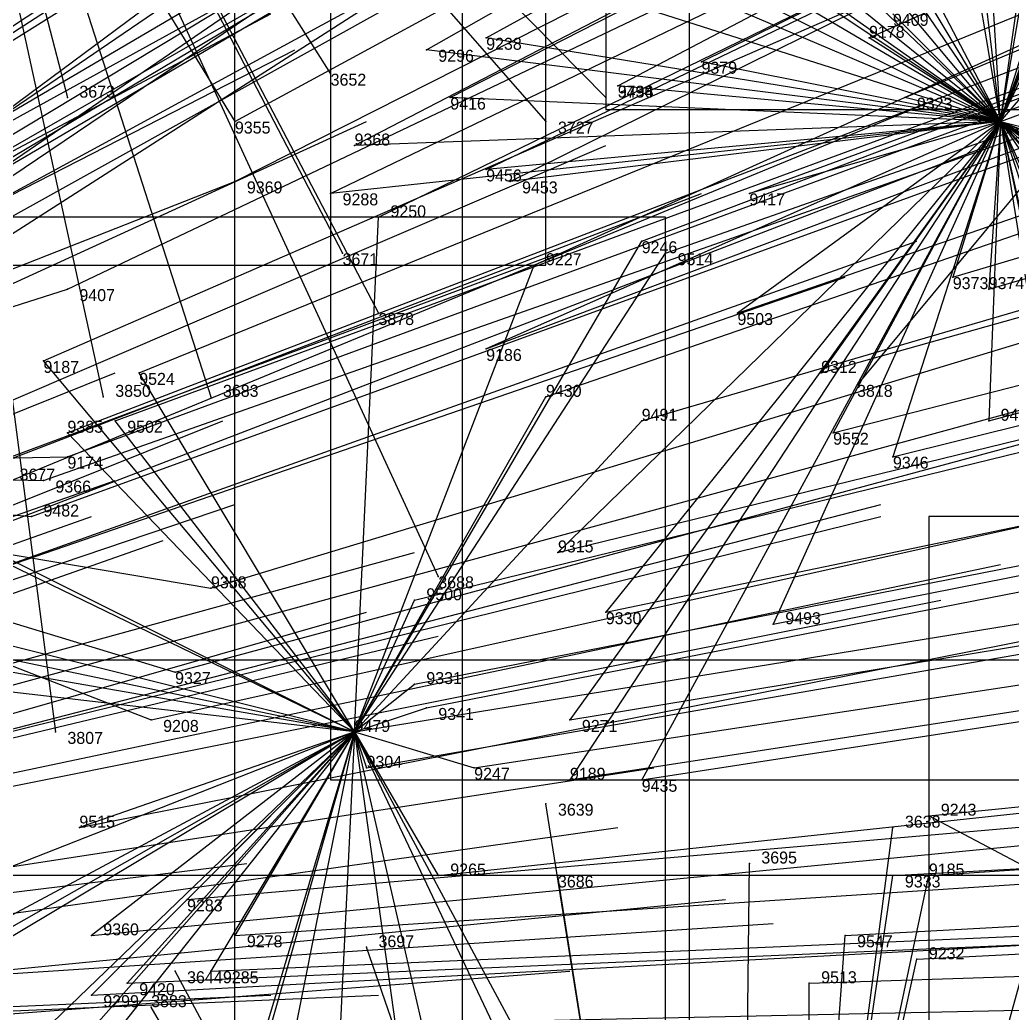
# Model space of a CAD drawing. Extents: x -0.5 to 0.59, y -0.5 to 0.59.
# Drawn here: x 0.124 to 0.207, y 0.0045 to 0.0875 of the extents above; entities that cross this region are included whole.
import ezdxf

# ---------------------------------------------------------------- set-up
doc = ezdxf.new("R2010")
doc.units = 0
for name, color, linetype in [('Clients', 3, 'CONTINUOUS'), ('Facilities', 3, 'CONTINUOUS'), ('Facilities_lines', 3, 'CONTINUOUS'), ('Min_max_boxes', 1, 'CONTINUOUS'), ('Normals', 1, 'CONTINUOUS'), ('Source_points', 5, 'CONTINUOUS'), ('Text', 3, 'CONTINUOUS')]:
    doc.layers.add(name, color=color, linetype=linetype)

msp = doc.modelspace()

# ---------------------------------------------------------------- linework, layer by layer
at = {"layer": 'Clients', "color": 5}
for p in [(0.163, 0.086, -0.461), (0.195, 0.086, -0.533), (0.158, 0.085, -0.449), (0.181, 0.084, -0.498), (0.15, 0.083, -1.25), (0.174, 0.082, -0.48), (0.128, 0.081, -1.25), (0.16, 0.081, -0.448), (0.173, 0.081, -1.25), (0.198, 0.081, -0.535), (0.142, 0.079, -0.405), (0.168, 0.079, -1.25), (0.152, 0.077, -0.426), (0.163, 0.075, -0.447), (0.142, 0.074, -0.4), (0.165, 0.074, -0.453), (0.15, 0.073, -0.417), (0.185, 0.073, -0.497), (0.154, 0.071, -0.424), (0.176, 0.069, -0.472), (0.151, 0.068, -1.25), (0.178, 0.068, -0.477), (0.167, 0.067, -0.451), (0.202, 0.066, -0.531), (0.128, 0.065, -0.359), (0.205, 0.065, -0.537), (0.154, 0.063, -1.25), (0.184, 0.063, -0.485), (0.163, 0.06, -0.433), (0.126, 0.059, -0.346), (0.134, 0.058, -0.364), (0.191, 0.058, -0.498), (0.194, 0.057, -1.25), (0.131, 0.056, -1.25), (0.14, 0.056, -1.25), (0.168, 0.056, -0.442), (0.132, 0.054, -0.356), (0.176, 0.054, -0.461), (0.205, 0.054, -0.531), (0.128, 0.053, -0.346), (0.192, 0.053, -0.498), (0.128, 0.051, -0.343), (0.197, 0.051, -0.507), (0.126, 0.049, -0.338), (0.125, 0.046, -0.334), (0.169, 0.043, -0.436), (0.159, 0.041, -1.25), (0.14, 0.04, -0.363), (0.157, 0.039, -0.405), (0.173, 0.038, -0.443), (0.187, 0.037, -0.477), (0.137, 0.033, -0.351), (0.157, 0.032, -0.401), (0.158, 0.03, -0.403), (0.135, 0.029, -0.345), (0.17, 0.029, -0.431), (0.127, 0.028, -1.25), (0.153, 0.025, -0.388), (0.162, 0.025, -0.408), (0.17, 0.024, -0.428), (0.176, 0.024, -0.443), (0.168, 0.022, -1.25), (0.2, 0.021, -0.503), (0.129, 0.02, -0.326), (0.197, 0.02, -1.25), (0.185, 0.017, -1.25), (0.159, 0.016, -0.4), (0.169, 0.016, -1.25), (0.197, 0.016, -0.495), (0.2, 0.016, -0.5), (0.138, 0.014, -0.347), (0.13, 0.011, -0.326), (0.142, 0.011, -0.357), (0.193, 0.011, -0.483), (0.153, 0.01, -1.25), (0.199, 0.009, -0.499), (0.137, 0.008, -1.25), (0.14, 0.008, -0.351), (0.133, 0.007, -0.334), (0.19, 0.007, -0.476), (0.13, 0.006, -0.326), (0.135, 0.005, -1.25)]:
    msp.add_point(p, dxfattribs=at)
at = {"layer": 'Facilities', "color": 3}
for p in [(0.206, 0.079, -0.552), (0.152, 0.028, -0.386)]:
    msp.add_point(p, dxfattribs=at)
at = {"layer": 'Facilities_lines', "color": 3}
for p, q in [((0.112, 0.143, -1.25), (0.15, 0.083, -1.25)), ((0.112, 0.143, -1.25), (0.151, 0.068, -1.25)), ((0.112, 0.143, -1.25), (0.128, 0.081, -1.25)), ((0.112, 0.143, -1.25), (0.14, 0.056, -1.25)), ((0.112, 0.143, -1.25), (0.159, 0.041, -1.25)), ((0.112, 0.143, -1.25), (0.168, 0.079, -1.25)), ((0.112, 0.143, -1.25), (0.173, 0.081, -1.25)), ((0.112, 0.143, -1.25), (0.127, 0.028, -1.25)), ((0.112, 0.143, -1.25), (0.131, 0.056, -1.25)), ((0.112, 0.143, -1.25), (0.154, 0.063, -1.25)), ((0.206, 0.079, -0.552), (0.23, 0.136, -0.668)), ((0.258, 0.134, -1.25), (0.194, 0.057, -1.25)), ((0.206, 0.079, -0.552), (0.226, 0.13, -0.65)), ((0.206, 0.079, -0.552), (0.213, 0.129, -0.623)), ((0.206, 0.079, -0.552), (0.224, 0.129, -0.647)), ((0.206, 0.079, -0.552), (0.221, 0.127, -0.637)), ((0.206, 0.079, -0.552), (0.224, 0.127, -0.644)), ((0.206, 0.079, -0.552), (0.198, 0.126, -0.588)), ((0.12, 0.115, -0.415), (0.142, 0.079, -0.405)), ((0.206, 0.079, -0.552), (0.212, 0.114, -0.601)), ((0.206, 0.079, -0.552), (0.202, 0.112, -0.578)), ((0.206, 0.079, -0.552), (0.204, 0.111, -0.58)), ((0.206, 0.079, -0.552), (0.18, 0.11, -0.528)), ((0.206, 0.079, -0.552), (0.188, 0.109, -0.544)), ((0.206, 0.079, -0.552), (0.216, 0.105, -0.602)), ((0.206, 0.079, -0.552), (0.175, 0.104, -0.509)), ((0.206, 0.079, -0.552), (0.191, 0.101, -0.54)), ((0.206, 0.079, -0.552), (0.195, 0.1, -0.549)), ((0.206, 0.079, -0.552), (0.179, 0.098, -0.51)), ((0.206, 0.079, -0.552), (0.186, 0.098, -0.526)), ((0.206, 0.079, -0.552), (0.215, 0.098, -0.591)), ((0.206, 0.079, -0.552), (0.17, 0.097, -0.488)), ((0.206, 0.079, -0.552), (0.166, 0.096, -0.48)), ((0.206, 0.079, -0.552), (0.182, 0.095, -0.512)), ((0.206, 0.079, -0.552), (0.162, 0.093, -0.466)), ((0.206, 0.079, -0.552), (0.217, 0.092, -0.59)), ((0.206, 0.079, -0.552), (0.189, 0.089, -0.523)), ((0.206, 0.079, -0.552), (0.197, 0.088, -0.539)), ((0.206, 0.079, -0.552), (0.163, 0.086, -0.461)), ((0.206, 0.079, -0.552), (0.195, 0.086, -0.533)), ((0.206, 0.079, -0.552), (0.158, 0.085, -0.449)), ((0.206, 0.079, -0.552), (0.181, 0.084, -0.498)), ((0.206, 0.079, -0.552), (0.174, 0.082, -0.48)), ((0.206, 0.079, -0.552), (0.16, 0.081, -0.448)), ((0.206, 0.079, -0.552), (0.198, 0.081, -0.535)), ((0.206, 0.079, -0.552), (0.15, 0.073, -0.417)), ((0.206, 0.079, -0.552), (0.152, 0.077, -0.426)), ((0.206, 0.079, -0.552), (0.163, 0.06, -0.433)), ((0.206, 0.079, -0.552), (0.163, 0.075, -0.447)), ((0.206, 0.079, -0.552), (0.165, 0.074, -0.453)), ((0.206, 0.079, -0.552), (0.169, 0.043, -0.436)), ((0.206, 0.079, -0.552), (0.17, 0.024, -0.428)), ((0.206, 0.079, -0.552), (0.17, 0.029, -0.431)), ((0.206, 0.079, -0.552), (0.173, 0.038, -0.443)), ((0.206, 0.079, -0.552), (0.176, 0.024, -0.443)), ((0.206, 0.079, -0.552), (0.184, 0.063, -0.485)), ((0.206, 0.079, -0.552), (0.185, 0.073, -0.497)), ((0.206, 0.079, -0.552), (0.187, 0.037, -0.477)), ((0.206, 0.079, -0.552), (0.191, 0.058, -0.498)), ((0.206, 0.079, -0.552), (0.192, 0.053, -0.498)), ((0.206, 0.079, -0.552), (0.197, 0.051, -0.507)), ((0.206, 0.079, -0.552), (0.202, 0.066, -0.531)), ((0.206, 0.079, -0.552), (0.205, 0.065, -0.537)), ((0.206, 0.079, -0.552), (0.205, 0.054, -0.531)), ((0.206, 0.079, -0.552), (0.252, 0.049, -0.641)), ((0.206, 0.079, -0.552), (0.222, 0.038, -0.563)), ((0.206, 0.079, -0.552), (0.22, 0.036, -0.558)), ((0.206, 0.079, -0.552), (0.234, 0.047, -0.598)), ((0.206, 0.079, -0.552), (0.214, 0.041, -0.545)), ((0.206, 0.079, -0.552), (0.214, 0.074, -0.567)), ((0.206, 0.079, -0.552), (0.21, 0.076, -0.559)), ((0.206, 0.079, -0.552), (0.21, 0.078, -0.561)), ((0.206, 0.079, -0.552), (0.215, 0.059, -0.557)), ((0.206, 0.079, -0.552), (0.209, 0.06, -0.545)), ((0.206, 0.079, -0.552), (0.259, 0.057, -0.663)), ((0.206, 0.079, -0.552), (0.235, 0.068, -0.611)), ((0.206, 0.079, -0.552), (0.237, 0.05, -0.606)), ((0.206, 0.079, -0.552), (0.234, 0.064, -0.606)), ((0.206, 0.079, -0.552), (0.224, 0.069, -0.586)), ((0.206, 0.079, -0.552), (0.227, 0.071, -0.594)), ((0.206, 0.079, -0.552), (0.208, 0.07, -0.55)), ((0.206, 0.079, -0.552), (0.234, 0.045, -0.596)), ((0.206, 0.079, -0.552), (0.225, 0.051, -0.577)), ((0.081, 0.05, -0.238), (0.142, 0.074, -0.4)), ((0.152, 0.028, -0.386), (0.154, 0.071, -0.424)), ((0.152, 0.028, -0.386), (0.176, 0.069, -0.472)), ((0.152, 0.028, -0.386), (0.178, 0.068, -0.477)), ((0.152, 0.028, -0.386), (0.167, 0.067, -0.451)), ((0.081, 0.05, -0.238), (0.128, 0.065, -0.359)), ((0.152, 0.028, -0.386), (0.126, 0.059, -0.346)), ((0.152, 0.028, -0.386), (0.134, 0.058, -0.364)), ((0.152, 0.028, -0.386), (0.168, 0.056, -0.442)), ((0.152, 0.028, -0.386), (0.132, 0.054, -0.356)), ((0.152, 0.028, -0.386), (0.176, 0.054, -0.461)), ((0.152, 0.028, -0.386), (0.128, 0.053, -0.346)), ((0.081, 0.05, -0.238), (0.128, 0.051, -0.343)), ((0.081, 0.05, -0.238), (0.135, 0.029, -0.345)), ((0.081, 0.05, -0.238), (0.137, 0.033, -0.351)), ((0.081, 0.05, -0.238), (0.14, 0.04, -0.363)), ((0.081, 0.05, -0.238), (0.126, 0.049, -0.338)), ((0.081, 0.05, -0.238), (0.125, 0.046, -0.334)), ((0.152, 0.028, -0.386), (0.116, 0.046, -0.311)), ((0.152, 0.028, -0.386), (0.119, 0.044, -0.318)), ((0.152, 0.028, -0.386), (0.095, 0.04, -0.258)), ((0.152, 0.028, -0.386), (0.157, 0.039, -0.405)), ((0.152, 0.028, -0.386), (0.112, 0.038, -0.295)), ((0.152, 0.028, -0.386), (0.083, 0.036, -0.226)), ((0.152, 0.028, -0.386), (0.106, 0.036, -0.28)), ((0.184, -0.079, -1.25), (0.215, 0.034, -1.25)), ((0.152, 0.028, -0.386), (0.157, 0.032, -0.401)), ((0.152, 0.028, -0.386), (0.158, 0.03, -0.403)), ((0.152, 0.028, -0.386), (0.094, -0.005, -0.235)), ((0.152, 0.028, -0.386), (0.094, -0.003, -0.235)), ((0.152, 0.028, -0.386), (0.095, -0.006, -0.238)), ((0.152, 0.028, -0.386), (0.096, 0.006, -0.239)), ((0.152, 0.028, -0.386), (0.114, -0.015, -0.288)), ((0.152, 0.028, -0.386), (0.125, -0.006, -0.312)), ((0.152, 0.028, -0.386), (0.126, 0.003, -0.316)), ((0.152, 0.028, -0.386), (0.129, 0.02, -0.326)), ((0.152, 0.028, -0.386), (0.13, 0.006, -0.326)), ((0.152, 0.028, -0.386), (0.13, 0.011, -0.326)), ((0.152, 0.028, -0.386), (0.133, 0.007, -0.334)), ((0.152, 0.028, -0.386), (0.138, 0.014, -0.347)), ((0.152, 0.028, -0.386), (0.14, -0.012, -0.35)), ((0.152, 0.028, -0.386), (0.14, 0.008, -0.351)), ((0.152, 0.028, -0.386), (0.142, 0.011, -0.357)), ((0.152, 0.028, -0.386), (0.144, 0, -0.36)), ((0.152, 0.028, -0.386), (0.145, -0.007, -0.362)), ((0.152, 0.028, -0.386), (0.15, -0.013, -0.376)), ((0.152, 0.028, -0.386), (0.166, 0.002, -0.414)), ((0.152, 0.028, -0.386), (0.17, -0.01, -0.425)), ((0.152, 0.028, -0.386), (0.157, -0.008, -0.393)), ((0.152, 0.028, -0.386), (0.161, -0.011, -0.402)), ((0.152, 0.028, -0.386), (0.159, 0.016, -0.4)), ((0.152, 0.028, -0.386), (0.153, 0.025, -0.388)), ((0.152, 0.028, -0.386), (0.162, 0.025, -0.408)), ((0.184, -0.079, -1.25), (0.168, 0.022, -1.25)), ((0.247, -0.004, -0.617), (0.2, 0.021, -0.503)), ((0.184, -0.079, -1.25), (0.197, 0.02, -1.25)), ((0.184, -0.079, -1.25), (0.185, 0.017, -1.25)), ((0.184, -0.079, -1.25), (0.169, 0.016, -1.25)), ((0.19, -0.031, -0.482), (0.2, 0.016, -0.5)), ((0.19, -0.031, -0.482), (0.197, 0.016, -0.495)), ((0.19, -0.031, -0.482), (0.193, 0.011, -0.483)), ((0.184, -0.079, -1.25), (0.153, 0.01, -1.25)), ((0.19, -0.031, -0.482), (0.199, 0.009, -0.499)), ((0.184, -0.079, -1.25), (0.137, 0.008, -1.25)), ((0.19, -0.031, -0.482), (0.19, 0.007, -0.476)), ((0.184, -0.079, -1.25), (0.135, 0.005, -1.25))]:
    msp.add_line(p, q, dxfattribs=at)
at = {"layer": 'Min_max_boxes', "color": 1}
for p, q in [((0.161, 0.309, -1.25), (0.161, -0.016, -1.25)), ((0.161, 0.309, -1.25), (0.161, -0.016, -1.25)), ((0.18, -0.004, -1.25), (0.18, 0.275, -1.25)), ((0.18, -0.004, -1.25), (0.18, 0.275, -1.25)), ((0.173, 0.181, -0.82), (0.173, 0.08, -0.82)), ((0.173, 0.181, -0.549), (0.173, 0.08, -0.549)), ((0.168, 0.067, -0.56), (0.168, 0.161, -0.56)), ((0.168, 0.067, -0.264), (0.168, 0.161, -0.264)), ((0.15, 0.136, -0.668), (0.15, 0.024, -0.668)), ((0.15, 0.136, -0.417), (0.15, 0.024, -0.417)), ((0.142, 0.001, -0.4), (0.142, 0.1, -0.4)), ((0.142, 0.001, -0.107), (0.142, 0.1, -0.107)), ((0.173, 0.08, -0.82), (0.296, 0.08, -0.82)), ((0.173, 0.08, -0.549), (0.296, 0.08, -0.549)), ((0.173, 0.08, -0.82), (0.173, 0.08, -0.549)), ((0.178, 0.071, -0.477), (0.083, 0.071, -0.477)), ((0.178, 0.071, -0.226), (0.083, 0.071, -0.226)), ((0.178, -0.015, -0.477), (0.178, 0.071, -0.477)), ((0.178, -0.015, -0.226), (0.178, 0.071, -0.226)), ((0.178, 0.071, -0.477), (0.178, 0.071, -0.226)), ((0.049, 0.067, -0.56), (0.168, 0.067, -0.56)), ((0.049, 0.067, -0.264), (0.168, 0.067, -0.264)), ((0.168, 0.067, -0.56), (0.168, 0.067, -0.264)), ((0.314, 0.046, -0.786), (0.2, 0.046, -0.786)), ((0.2, 0.046, -0.786), (0.2, -0.053, -0.786)), ((0.314, 0.046, -0.503), (0.2, 0.046, -0.503)), ((0.2, 0.046, -0.503), (0.2, -0.053, -0.503)), ((0.2, 0.046, -0.786), (0.2, 0.046, -0.503)), ((0.304, 0.034, -1.25), (0.067, 0.034, -1.25)), ((0.304, 0.034, -1.25), (0.067, 0.034, -1.25)), ((0.15, 0.024, -0.668), (0.259, 0.024, -0.668)), ((0.15, 0.024, -0.417), (0.259, 0.024, -0.417)), ((0.15, 0.024, -0.668), (0.15, 0.024, -0.417)), ((0.254, 0.016, -0.635), (0.119, 0.016, -0.635)), ((0.254, 0.016, -0.312), (0.119, 0.016, -0.312))]:
    msp.add_line(p, q, dxfattribs=at)
at = {"layer": 'Normals', "color": 1}
for p, q in [((0.119, 0.077, -0.354), (0.193, 0.132, -0.315)), ((0.158, 0.085, -0.449), (0.239, 0.131, -0.412)), ((0.163, 0.086, -0.461), (0.244, 0.131, -0.424)), ((0.116, 0.075, -0.344), (0.192, 0.127, -0.308)), ((0.174, 0.082, -0.48), (0.256, 0.125, -0.443)), ((0.181, 0.084, -0.498), (0.264, 0.125, -0.461)), ((0.118, 0.072, -0.346), (0.194, 0.124, -0.308)), ((0.195, 0.086, -0.533), (0.28, 0.124, -0.496)), ((0.142, 0.079, -0.405), (0.223, 0.123, -0.368)), ((0.16, 0.081, -0.448), (0.242, 0.123, -0.41)), ((0.152, 0.077, -0.426), (0.233, 0.119, -0.386)), ((0.198, 0.081, -0.535), (0.284, 0.117, -0.498)), ((0.142, 0.074, -0.4), (0.225, 0.116, -0.364)), ((0.163, 0.075, -0.447), (0.246, 0.115, -0.408)), ((0.165, 0.074, -0.453), (0.248, 0.115, -0.414)), ((0.108, 0.068, -0.318), (0.188, 0.114, -0.28)), ((0.109, 0.067, -0.32), (0.189, 0.114, -0.282)), ((0.15, 0.073, -0.417), (0.233, 0.113, -0.379)), ((0.116, 0.067, -0.334), (0.197, 0.112, -0.297)), ((0.206, 0.079, -0.552), (0.293, 0.112, -0.515)), ((0.154, 0.071, -0.424), (0.236, 0.111, -0.384)), ((0.099, 0.058, -0.286), (0.176, 0.11, -0.249)), ((0.076, 0.056, -0.236), (0.154, 0.105, -0.198)), ((0.128, 0.065, -0.359), (0.212, 0.105, -0.322)), ((0.167, 0.067, -0.451), (0.251, 0.105, -0.412)), ((0.185, 0.073, -0.497), (0.272, 0.105, -0.459)), ((0.099, 0.054, -0.282), (0.177, 0.104, -0.245)), ((0.087, 0.056, -0.258), (0.165, 0.103, -0.218)), ((0.088, 0.055, -0.26), (0.167, 0.102, -0.22)), ((0.176, 0.069, -0.472), (0.263, 0.102, -0.435)), ((0.076, 0.052, -0.23), (0.156, 0.099, -0.192)), ((0.178, 0.068, -0.477), (0.266, 0.099, -0.44)), ((0.126, 0.059, -0.346), (0.211, 0.096, -0.31)), ((0.057, 0.043, -0.179), (0.134, 0.094, -0.14)), ((0.081, 0.05, -0.238), (0.162, 0.094, -0.199)), ((0.134, 0.058, -0.364), (0.22, 0.093, -0.328)), ((0.184, 0.063, -0.485), (0.271, 0.093, -0.448)), ((0.055, 0.042, -0.173), (0.132, 0.092, -0.134)), ((0.163, 0.06, -0.433), (0.248, 0.092, -0.393)), ((0.202, 0.066, -0.531), (0.29, 0.092, -0.493)), ((0.065, 0.047, -0.2), (0.145, 0.091, -0.16)), ((0.205, 0.065, -0.537), (0.294, 0.091, -0.5)), ((0.064, 0.045, -0.196), (0.145, 0.088, -0.156)), ((0.128, 0.053, -0.346), (0.214, 0.086, -0.309)), ((0.132, 0.054, -0.356), (0.219, 0.086, -0.319)), ((0.168, 0.056, -0.442), (0.255, 0.086, -0.404)), ((0.065, 0.043, -0.196), (0.147, 0.085, -0.156)), ((0.128, 0.051, -0.343), (0.215, 0.083, -0.306)), ((0.15, 0.083, -1.25), (0.15, 0.083, -1.15)), ((0.191, 0.058, -0.498), (0.28, 0.083, -0.461)), ((0.116, 0.046, -0.311), (0.201, 0.081, -0.273)), ((0.128, 0.081, -1.25), (0.128, 0.081, -1.15)), ((0.173, 0.081, -1.25), (0.173, 0.081, -1.15)), ((0.126, 0.049, -0.338), (0.214, 0.08, -0.302)), ((0.176, 0.054, -0.461), (0.265, 0.08, -0.424)), ((0.07, 0.041, -0.202), (0.153, 0.079, -0.162)), ((0.168, 0.079, -1.25), (0.168, 0.079, -1.15)), ((0.125, 0.046, -0.334), (0.213, 0.078, -0.299)), ((0.205, 0.054, -0.531), (0.295, 0.078, -0.493)), ((0.089, 0.041, -0.245), (0.173, 0.077, -0.204)), ((0.119, 0.044, -0.318), (0.205, 0.077, -0.279)), ((0.192, 0.053, -0.498), (0.282, 0.076, -0.46)), ((0.095, 0.04, -0.258), (0.181, 0.073, -0.218)), ((0.197, 0.051, -0.507), (0.286, 0.073, -0.469)), ((0.112, 0.038, -0.295), (0.199, 0.069, -0.256)), ((0.083, 0.036, -0.226), (0.169, 0.068, -0.186)), ((0.151, 0.068, -1.25), (0.151, 0.068, -1.15)), ((0.14, 0.04, -0.363), (0.229, 0.067, -0.326)), ((0.106, 0.036, -0.28), (0.193, 0.066, -0.24)), ((0.169, 0.043, -0.436), (0.259, 0.065, -0.398)), ((0.154, 0.063, -1.25), (0.154, 0.063, -1.15)), ((0.157, 0.039, -0.405), (0.247, 0.061, -0.368)), ((0.047, 0.024, -0.132), (0.132, 0.058, -0.092)), ((0.137, 0.033, -0.351), (0.226, 0.057, -0.314)), ((0.173, 0.038, -0.443), (0.264, 0.057, -0.406)), ((0.194, 0.057, -1.25), (0.194, 0.057, -1.15)), ((0.131, 0.056, -1.25), (0.131, 0.056, -1.15)), ((0.14, 0.056, -1.25), (0.14, 0.056, -1.15)), ((0.12, 0.031, -0.309), (0.208, 0.055, -0.269)), ((0.187, 0.037, -0.477), (0.278, 0.055, -0.439)), ((0.056, 0.02, -0.148), (0.141, 0.054, -0.109)), ((0.157, 0.032, -0.401), (0.249, 0.05, -0.366)), ((0.046, 0.019, -0.125), (0.132, 0.049, -0.083)), ((0.135, 0.029, -0.345), (0.225, 0.049, -0.307)), ((0.158, 0.03, -0.403), (0.25, 0.048, -0.367)), ((0.056, 0.018, -0.146), (0.142, 0.047, -0.104)), ((0.107, 0.024, -0.273), (0.196, 0.047, -0.234)), ((0.045, 0.016, -0.12), (0.13, 0.046, -0.077)), ((0.107, 0.024, -0.274), (0.196, 0.046, -0.235)), ((0.051, 0.014, -0.131), (0.136, 0.044, -0.088)), ((0.17, 0.029, -0.431), (0.261, 0.044, -0.393)), ((0.066, 0.018, -0.171), (0.157, 0.043, -0.137)), ((0.152, 0.028, -0.386), (0.244, 0.043, -0.35)), ((0.116, 0.023, -0.296), (0.206, 0.042, -0.255)), ((0.153, 0.025, -0.388), (0.245, 0.041, -0.351)), ((0.159, 0.041, -1.25), (0.159, 0.041, -1.15)), ((0.111, 0.021, -0.282), (0.201, 0.039, -0.243)), ((0.162, 0.025, -0.408), (0.254, 0.039, -0.373)), ((0.062, 0.012, -0.158), (0.153, 0.038, -0.124)), ((0.129, 0.02, -0.326), (0.22, 0.038, -0.289)), ((0.17, 0.024, -0.428), (0.261, 0.038, -0.39)), ((0.176, 0.024, -0.443), (0.267, 0.038, -0.405)), ((0.067, 0.014, -0.172), (0.159, 0.036, -0.138)), ((0.2, 0.021, -0.503), (0.292, 0.03, -0.465)), ((0.127, 0.028, -1.25), (0.127, 0.028, -1.15)), ((0.159, 0.016, -0.4), (0.252, 0.026, -0.364)), ((0.086, 0.011, -0.217), (0.177, 0.025, -0.178)), ((0.138, 0.014, -0.347), (0.23, 0.022, -0.308)), ((0.168, 0.022, -1.25), (0.168, 0.022, -1.15)), ((0.2, 0.016, -0.5), (0.292, 0.022, -0.463)), ((0.197, 0.016, -0.495), (0.29, 0.021, -0.459)), ((0.082, 0.007, -0.206), (0.174, 0.02, -0.168)), ((0.13, 0.011, -0.326), (0.223, 0.02, -0.29)), ((0.197, 0.02, -1.25), (0.197, 0.02, -1.15)), ((0.053, 0.006, -0.133), (0.143, 0.017, -0.091)), ((0.142, 0.011, -0.357), (0.234, 0.017, -0.317)), ((0.185, 0.017, -1.25), (0.185, 0.017, -1.15)), ((0.169, 0.016, -1.25), (0.169, 0.016, -1.15)), ((0.193, 0.011, -0.483), (0.286, 0.016, -0.446)), ((0.091, 0.005, -0.228), (0.183, 0.014, -0.19)), ((0.199, 0.009, -0.499), (0.293, 0.014, -0.463)), ((0.096, 0.006, -0.239), (0.187, 0.012, -0.2)), ((0.14, 0.008, -0.351), (0.232, 0.012, -0.312)), ((0.13, 0.006, -0.326), (0.223, 0.011, -0.288)), ((0.133, 0.007, -0.334), (0.226, 0.011, -0.296)), ((0.153, 0.01, -1.25), (0.153, 0.01, -1.15)), ((0.19, 0.007, -0.476), (0.283, 0.01, -0.438)), ((0.078, 0.001, -0.194), (0.17, 0.008, -0.156)), ((0.137, 0.008, -1.25), (0.137, 0.008, -1.15)), ((0.054, 0.002, -0.134), (0.145, 0.006, -0.093)), ((0.061, 0.002, -0.152), (0.154, 0.006, -0.115)), ((0.126, 0.003, -0.316), (0.219, 0.005, -0.277)), ((0.135, 0.005, -1.25), (0.135, 0.005, -1.15))]:
    msp.add_line(p, q, dxfattribs=at)
at = {"layer": 'Source_points', "color": 5}
for p in [(0.163, 0.086, -0.461), (0.195, 0.086, -0.533), (0.158, 0.085, -0.449), (0.181, 0.084, -0.498), (0.15, 0.083, -1.25), (0.174, 0.082, -0.48), (0.128, 0.081, -1.25), (0.16, 0.081, -0.448), (0.173, 0.081, -1.25), (0.198, 0.081, -0.535), (0.142, 0.079, -0.405), (0.168, 0.079, -1.25), (0.206, 0.079, -0.552), (0.152, 0.077, -0.426), (0.163, 0.075, -0.447), (0.142, 0.074, -0.4), (0.165, 0.074, -0.453), (0.15, 0.073, -0.417), (0.185, 0.073, -0.497), (0.154, 0.071, -0.424), (0.176, 0.069, -0.472), (0.151, 0.068, -1.25), (0.178, 0.068, -0.477), (0.167, 0.067, -0.451), (0.202, 0.066, -0.531), (0.128, 0.065, -0.359), (0.205, 0.065, -0.537), (0.154, 0.063, -1.25), (0.184, 0.063, -0.485), (0.163, 0.06, -0.433), (0.126, 0.059, -0.346), (0.134, 0.058, -0.364), (0.191, 0.058, -0.498), (0.194, 0.057, -1.25), (0.131, 0.056, -1.25), (0.14, 0.056, -1.25), (0.168, 0.056, -0.442), (0.132, 0.054, -0.356), (0.176, 0.054, -0.461), (0.205, 0.054, -0.531), (0.128, 0.053, -0.346), (0.192, 0.053, -0.498), (0.128, 0.051, -0.343), (0.197, 0.051, -0.507), (0.126, 0.049, -0.338), (0.125, 0.046, -0.334), (0.169, 0.043, -0.436), (0.159, 0.041, -1.25), (0.14, 0.04, -0.363), (0.157, 0.039, -0.405), (0.173, 0.038, -0.443), (0.187, 0.037, -0.477), (0.137, 0.033, -0.351), (0.157, 0.032, -0.401), (0.158, 0.03, -0.403), (0.135, 0.029, -0.345), (0.17, 0.029, -0.431), (0.127, 0.028, -1.25), (0.152, 0.028, -0.386), (0.153, 0.025, -0.388), (0.162, 0.025, -0.408), (0.17, 0.024, -0.428), (0.176, 0.024, -0.443), (0.168, 0.022, -1.25), (0.2, 0.021, -0.503), (0.129, 0.02, -0.326), (0.197, 0.02, -1.25), (0.185, 0.017, -1.25), (0.159, 0.016, -0.4), (0.169, 0.016, -1.25), (0.197, 0.016, -0.495), (0.2, 0.016, -0.5), (0.138, 0.014, -0.347), (0.13, 0.011, -0.326), (0.142, 0.011, -0.357), (0.193, 0.011, -0.483), (0.153, 0.01, -1.25), (0.199, 0.009, -0.499), (0.137, 0.008, -1.25), (0.14, 0.008, -0.351), (0.133, 0.007, -0.334), (0.19, 0.007, -0.476), (0.13, 0.006, -0.326), (0.135, 0.005, -1.25)]:
    msp.add_point(p, dxfattribs=at)

# ---------------------------------------------------------------- texts
at = {"layer": 'Text', "color": 3}
for s, p in [('9409', (0.197, 0.087, -0.539)), ('9178', (0.195, 0.086, -0.533)), ('9238', (0.163, 0.085, -0.461)), ('9296', (0.159, 0.084, -0.449)), ('9379', (0.181, 0.083, -0.498)), ('3652', (0.15, 0.082, -1.25)), ('3673', (0.129, 0.081, -1.25)), ('3796', (0.174, 0.081, -1.25)), ('9434', (0.174, 0.081, -0.48)), ('9416', (0.16, 0.08, -0.448)), ('9323', (0.199, 0.08, -0.535)), ('9355', (0.142, 0.078, -0.405)), ('3727', (0.169, 0.078, -1.25)), ('9368', (0.152, 0.077, -0.426)), ('9456', (0.163, 0.074, -0.447)), ('9369', (0.143, 0.073, -0.4)), ('9453', (0.166, 0.073, -0.453)), ('9288', (0.151, 0.072, -0.417)), ('9417', (0.185, 0.072, -0.497)), ('9250', (0.155, 0.071, -0.424)), ('9246', (0.176, 0.068, -0.472)), ('3671', (0.151, 0.067, -1.25)), ('9227', (0.168, 0.067, -0.451)), ('9514', (0.179, 0.067, -0.477)), ('9373', (0.202, 0.065, -0.531)), ('9374', (0.205, 0.065, -0.537)), ('9407', (0.129, 0.064, -0.359)), ('3878', (0.154, 0.062, -1.25)), ('9503', (0.184, 0.062, -0.485)), ('9186', (0.163, 0.059, -0.433)), ('9187', (0.126, 0.058, -0.346)), ('9312', (0.191, 0.058, -0.498)), ('9524', (0.134, 0.057, -0.364)), ('3850', (0.132, 0.056, -1.25)), ('3683', (0.141, 0.056, -1.25)), ('9430', (0.168, 0.056, -0.442)), ('3818', (0.194, 0.056, -1.25)), ('9491', (0.176, 0.054, -0.461)), ('9454', (0.206, 0.054, -0.531)), ('9385', (0.128, 0.053, -0.346)), ('9502', (0.133, 0.053, -0.356)), ('9552', (0.192, 0.052, -0.498)), ('9174', (0.128, 0.05, -0.343)), ('9346', (0.197, 0.05, -0.507)), ('3677', (0.124, 0.049, -1.25)), ('9366', (0.127, 0.048, -0.338)), ('9482', (0.126, 0.046, -0.334)), ('9315', (0.169, 0.043, -0.436)), ('9358', (0.14, 0.04, -0.363)), ('3688', (0.159, 0.04, -1.25)), ('9500', (0.158, 0.039, -0.405)), ('9330', (0.173, 0.037, -0.443)), ('9493', (0.188, 0.037, -0.477)), ('9327', (0.137, 0.032, -0.351)), ('9331', (0.158, 0.032, -0.401)), ('9341', (0.159, 0.029, -0.403)), ('9208', (0.136, 0.028, -0.345)), ('9479', (0.152, 0.028, -0.386)), ('9271', (0.171, 0.028, -0.431)), ('3807', (0.128, 0.027, -1.25)), ('9304', (0.153, 0.025, -0.388)), ('9247', (0.162, 0.024, -0.408)), ('9189', (0.17, 0.024, -0.428)), ('9435', (0.176, 0.023, -0.443)), ('3639', (0.169, 0.021, -1.25)), ('9243', (0.201, 0.021, -0.503)), ('9515', (0.129, 0.02, -0.326)), ('3638', (0.198, 0.02, -1.25)), ('3695', (0.186, 0.017, -1.25)), ('9265', (0.16, 0.016, -0.4)), ('9185', (0.2, 0.016, -0.5)), ('3686', (0.169, 0.015, -1.25)), ('9333', (0.198, 0.015, -0.495)), ('9283', (0.138, 0.013, -0.347)), ('9360', (0.131, 0.011, -0.326)), ('9278', (0.143, 0.01, -0.357)), ('3697', (0.154, 0.01, -1.25)), ('9547', (0.194, 0.01, -0.483)), ('9232', (0.2, 0.009, -0.499)), ('3644', (0.138, 0.007, -1.25)), ('9285', (0.141, 0.007, -0.351)), ('9513', (0.191, 0.007, -0.476)), ('9420', (0.134, 0.006, -0.334)), ('9299', (0.131, 0.005, -0.326)), ('3883', (0.135, 0.005, -1.25))]:
    msp.add_text(s, height=0.001, dxfattribs=at).set_placement(p)

doc.saveas('drawing.dxf')
